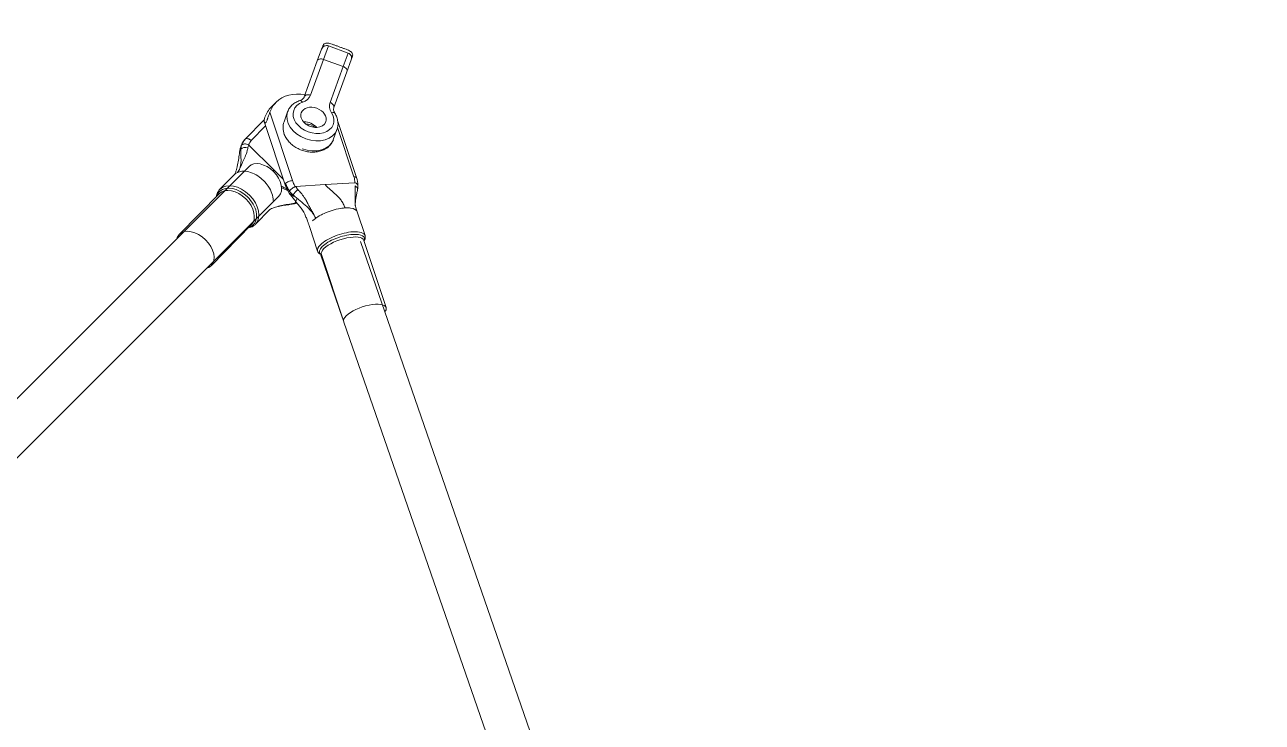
# Model space of a CAD drawing. Header units: millimetres. Extents: x -71377 to 516042, y -145869 to 441446.
# Drawn here: x 214563.3 to 215034.8, y 138547 to 138812.8 of the extents above; entities that cross this region are included whole.
import ezdxf

# ---------------------------------------------------------------- set-up
doc = ezdxf.new("R2010")
doc.units = ezdxf.units.MM
doc.header["$LTSCALE"] = 1000
doc.linetypes.add('_점선_M_', pattern=[3, 1.5, -1.5])
for name, color, linetype, lineweight in [('04', 4, 'Continuous', 5), ('09_HID', 9, '_점선_M_', 5), ('조경라인_dwg', 8, 'Continuous', 5)]:
    doc.layers.add(name, color=color, linetype=linetype, lineweight=lineweight)

# ---------------------------------------------------------------- blocks, each defined once
blk = doc.blocks.new('조경라인_dwg_A$C4b4f5580-7862184-지반층 배치도')
at = {"layer": '04'}
for p, q in [((-2433.88, -293.01), (-2428.91, -279.33)), ((-2421.39, -282.06), (-2426.37, -295.74)), ((-2446.94, -295.67), (-2448.8, -297.53)), ((-2440.72, -325.55), (-2449.35, -299.49)), ((-2442.55, -299.27), (-2443.94, -303.1)), ((-2451.46, -302.36), (-2458.76, -309.8)), ((-2456.41, -310.27), (-2450.96, -304.72)), ((-2451.41, -303.35), (-2443.55, -327.11)), ((-2425.15, -309.94), (-2423.76, -306.11)), ((-2417.31, -324.09), (-2423.52, -305.32)), ((-2416.34, -324.39), (-2423.43, -302.98)), ((-2457.27, -320.18), (-2652.66, -515.57)), ((-2462.9, -323.29), (-2468.33, -328.82)), ((-2641.35, -526.89), (-2445.95, -331.49)), ((-2468.53, -330.45), (-2483.87, -346.07)), ((-2454.77, -342.13), (-2449.34, -336.6)), ((-2413.08, -346.46), (-2416.09, -337.38)), ((-2471.74, -357.98), (-2456.4, -342.36)), ((-2434.13, -343.35), (-2431.12, -352.43)), ((-2313.48, -641.6), (-2414.81, -348.7)), ((-2405.04, -373.95), (-2413.53, -348.31)), ((-2429.93, -353.93), (-2421.61, -377.97)), ((-2429.66, -353.65), (-2421.18, -379.29)), ((-2421.09, -379.49), (-2328.6, -646.83))]:
    blk.add_line(p, q, dxfattribs=at)
at = {"layer": '04', "flags": 128}
for points in [[(-2429.6, -275.38), (-2431.25, -279.92), (-2436.23, -293.6)], [(-2427.03, -274.18), (-2428.91, -279.33), (-2421.39, -282.06), (-2419.52, -276.92), (-2427.03, -274.18)], [(-2424.95, -297.7), (-2419.97, -284.02), (-2418.32, -279.48)], [(-2444.26, -324.98), (-2447.79, -321.48), (-2457.38, -311.99)], [(-2417, -326.36), (-2428.28, -327.06), (-2439.55, -327.76)]]:
    blk.add_lwpolyline(points, dxfattribs=at)
at = {"layer": '04'}
for centre, start, end in [((-2427.72, -276.06), 69.9521, 160.0175), ((-2420.2, -278.8), 339.9858, 70.0021)]:
    blk.add_arc(centre, 2, start, end, dxfattribs=at)
for centre, major_axis, ratio, start_param, end_param in [((-2429.37, -280.6), (-1.88, 0.68), 0.67796, 5.497787, 6.283185), ((-2429.37, -280.6), (-1.88, 0.68), 0.67796, 4.712389, 5.497787), ((-2421.85, -283.34), (-1.88, 0.68), 0.67796, 3.926991, 4.712389), ((-2421.85, -283.34), (-1.88, 0.68), 0.67796, 3.141593, 3.926991), ((-2434.57, -308.05), (-12.37, 12.37), 0.754646, 5.447605, 6.2832), ((-2434.57, -308.05), (-12.37, 12.37), 0.754646, 0.000014, 0.339708), ((-2432.69, -301.42), (-7.52, 2.74), 0.735099, 5.535601, 10.172362), ((-2437.3, -296.93), (-0.63, 1.9), 0.497171, 5.272442, 6.283297), ((-2440.46, -290.61), (-6.58, 2.39), 0.735099, 2.394008, 3.141593), ((-2434.35, -294.28), (-1.88, 0.68), 0.67796, 5.497787, 6.283185), ((-2434.35, -294.28), (-1.88, 0.68), 0.67796, 4.712389, 5.497787), ((-2419.79, -298.14), (-6.58, 2.39), 0.735099, 0, 0.747584), ((-2426.83, -297.02), (-1.88, 0.68), 0.67796, 3.926991, 4.712389), ((-2426.83, -297.02), (-1.88, 0.68), 0.67796, 3.141593, 3.926991), ((-2436.43, -309.9), (-12.37, 12.37), 0.754646, 0.000014, 0.339708), ((-2433.15, -302.69), (-9.4, 3.42), 0.735099, 0.000046, 1.570796), ((-2432.69, -301.42), (-4.7, 1.71), 0.735099, 0, 3.141593), ((-2432.69, -301.42), (-4.7, 1.71), 0.735099, 3.141593, 6.283185), ((-2426.27, -300.94), (1.7, 1.05), 0.497171, 6.283073, 7.293928), ((-2434.57, -308.05), (-3.89, 3.89), 0.754646, 5.695598, 5.758671), ((-2434.57, -308.05), (-3.89, 3.89), 0.754646, 4.672555, 5.695598), ((-2435.01, -307.79), (-4.7, 1.71), 0.735099, 4.31541, 5.109367), ((-2433.15, -302.69), (-9.4, 3.42), 0.735099, 1.570796, 3.141546), ((-2457.34, -311.2), (-1.43, 1.4), 0.656117, 5.491776, 6.277174), ((-2457.34, -311.2), (-1.43, 1.4), 0.656117, 4.706378, 5.491776), ((-2434.54, -306.52), (-9.4, 3.42), 0.735099, 1.570796, 3.141546), ((-2458.8, -314.36), (-1.98, 0.31), 0.461384, 5.890309, 6.283233), ((-2458.61, -314.16), (-2, 0.06), 0.645489, 4.270168, 5.80578), ((-2451.61, -325.83), (-5.66, 5.66), 0.656132, 3.141593, 6.283185), ((-2456.12, -329.95), (-6.78, 6.66), 0.656117, 6.227116, 6.277174), ((-2456.12, -329.95), (-6.78, 6.66), 0.656117, 6.052463, 6.227116), ((-2456.12, -329.95), (-6.78, 6.66), 0.656117, 5.783246, 6.052463), ((-2456.12, -329.95), (-6.78, 6.66), 0.656117, 5.696011, 5.783246), ((-2456.12, -329.95), (-6.78, 6.66), 0.656117, 5.005266, 5.696011), ((-2456.12, -329.95), (-6.78, 6.66), 0.656117, 4.706378, 5.005266), ((-2418.24, -325.02), (1.9, 0.63), 0.36373, 0.158987, 0.944385), ((-2418.24, -325.02), (1.9, 0.63), 0.36373, 0, 0.158987), ((-2462.01, -335.94), (-6.42, 6.31), 0.656117, 6.277174, 6.618102), ((-2462.47, -336.41), (-6.07, 5.96), 0.656117, 3.141628, 6.277174), ((-2462.01, -335.94), (-6.42, 6.31), 0.656117, 4.706378, 6.277174), ((-2461.55, -335.47), (-6.78, 6.66), 0.656117, 4.706378, 6.277174), ((-2456.12, -329.95), (-6.78, 6.66), 0.656117, 4.40749, 4.706378), ((-2456.12, -329.95), (-6.78, 6.66), 0.656117, 3.716745, 4.40749), ((-2440.11, -321.8), (-9.4, 3.42), 0.735099, 1.315635, 1.537851), ((-2441.65, -326.48), (1.9, 0.63), 0.36373, 2.515182, 3.141593), ((-2441.65, -326.48), (1.9, 0.63), 0.36373, 1.729783, 2.515182), ((-2441.65, -326.48), (1.9, 0.63), 0.36373, 0.944385, 1.729783), ((-2439.36, -330), (1.34, 1.48), 0.117683, 0.877356, 2.412967), ((-2417.9, -328.66), (-1.97, 0.35), 0.682639, 3.141573, 4.296697), ((-2462.01, -335.94), (-6.42, 6.31), 0.656117, 3.135581, 4.706378), ((-2461.55, -335.47), (-6.78, 6.66), 0.656117, 3.141628, 4.706378), ((-2439.55, -330.2), (1.56, 1.25), 0.066422, 3.14169, 3.851), ((-2440.56, -332.41), (-0.34, 1.97), 0.466077, 3.141589, 3.526155), ((-2440.37, -332.21), (-0.09, 2), 0.650182, 3.610255, 3.932228), ((-2440.37, -332.21), (-0.09, 2), 0.650182, 4.228242, 4.455621), ((-2425.11, -340.37), (9.02, 2.99), 0.36373, 2.021254, 2.290471), ((-2425.11, -340.37), (9.02, 2.99), 0.36373, 1.934018, 2.021254), ((-2425.11, -340.37), (9.02, 2.99), 0.36373, 1.243273, 1.934018), ((-2425.11, -340.37), (9.02, 2.99), 0.36373, 0.944385, 1.243273), ((-2425.11, -340.37), (9.02, 2.99), 0.36373, 0.645497, 0.944385), ((-2425.11, -340.37), (9.02, 2.99), 0.36373, 6.283153, 6.928682), ((-2477.8, -352.02), (-6.07, 5.96), 0.656117, 3.141628, 6.277174), ((-2462.01, -335.94), (-6.42, 6.31), 0.656117, 2.806839, 3.135581), ((-2425.11, -340.37), (9.02, 2.99), 0.36373, 2.465123, 2.515182), ((-2425.11, -340.37), (9.02, 2.99), 0.36373, 2.290471, 2.465123), ((-2477.8, -352.02), (-6.07, 5.96), 0.656117, 0.000035, 0.338647), ((-2422.1, -349.45), (9.02, 2.99), 0.36373, 0.944385, 2.515182), ((-2421.85, -350.21), (8.54, 2.83), 0.36373, 0.944385, 2.515182), ((-2421.6, -350.98), (8.07, 2.67), 0.36373, 0, 2.515182), ((-2422.1, -349.45), (9.02, 2.99), 0.36373, 0, 0.944385), ((-2421.85, -350.21), (8.54, 2.83), 0.36373, 5.94851, 7.227571), ((-2422.1, -349.45), (9.02, 2.99), 0.36373, 2.515182, 3.141593), ((-2421.85, -350.21), (8.54, 2.83), 0.36373, 2.515182, 3.349339), ((-2421.6, -350.98), (8.07, 2.67), 0.36373, 2.515182, 3.141593), ((-2477.8, -352.02), (-6.07, 5.96), 0.656117, 2.791082, 3.135581), ((-2413.11, -376.62), (8.07, 2.67), 0.36373, 0, 2.515182), ((-2413.11, -376.62), (8.07, 2.67), 0.36373, 2.515182, 3.141593), ((-2413.11, -376.62), (8.07, 2.67), 0.36373, 5.803184, 6.283185)]:
    blk.add_ellipse(centre, major_axis=major_axis, ratio=ratio, start_param=start_param, end_param=end_param, dxfattribs=at)
for points, knots in [([(-2417.92, -278.38), (-2417.83, -278.13), (-2417.78, -277.88), (-2417.78, -277.43), (-2417.83, -277.22), (-2418.11, -276.64), (-2418.46, -276.33), (-2419.19, -275.92), (-2419.46, -275.79), (-2420.06, -275.55), (-2420.71, -275.31), (-2421.42, -275.06), (-2422.16, -274.81), (-2422.53, -274.68), (-2423.28, -274.41), (-2423.84, -274.19), (-2424.56, -273.92), (-2425.25, -273.66), (-2425.74, -273.48), (-2426.35, -273.29), (-2426.93, -273.13), (-2427.44, -273.08), (-2427.91, -273.11), (-2428.34, -273.2), (-2428.69, -273.46), (-2428.98, -273.81), (-2429.1, -274.02), (-2429.2, -274.28)], [0, 0, 0, 0, 0.0625, 0.0625, 0.125, 0.125, 0.25, 0.25, 0.3125, 0.3125, 0.375, 0.4375, 0.4375, 0.5, 0.5, 0.5625, 0.59375, 0.625, 0.6875, 0.6875, 0.75, 0.8125, 0.8125, 0.875, 0.9375, 0.9375, 1, 1, 1, 1]), ([(-2429.2, -274.28), (-2429.24, -274.4), (-2429.3, -274.57), (-2429.45, -274.96), (-2429.52, -275.18), (-2429.6, -275.38)], [0, 0, 0, 0, 0.5, 0.5, 1, 1, 1, 1]), ([(-2428.54, -274.24), (-2428.65, -274.17), (-2428.86, -274.05), (-2429.09, -274.09), (-2429.17, -274.21), (-2429.2, -274.28)], [0, 0, 0, 0, 0.375, 0.75, 1, 1, 1, 1]), ([(-2417.92, -278.38), (-2417.89, -278.29), (-2417.89, -278.12), (-2418.11, -277.98), (-2418.31, -277.94), (-2418.4, -277.93)], [0, 0, 0, 0, 0.375, 0.75, 1, 1, 1, 1]), ([(-2418.32, -279.48), (-2418.25, -279.28), (-2418.17, -279.07), (-2418.03, -278.68), (-2417.96, -278.5), (-2417.92, -278.38)], [0, 0, 0, 0, 0.5, 0.5, 1, 1, 1, 1]), ([(-2437.93, -295.03), (-2438.47, -295.21), (-2439.5, -295.67), (-2440.61, -296.47), (-2441.36, -297.23), (-2442.01, -298.07), (-2442.37, -298.78), (-2442.55, -299.27)], [0, 0, 0, 0, 0.25, 0.5, 0.625, 0.75, 1, 1, 1, 1]), ([(-2436.23, -293.6), (-2436.28, -293.75), (-2436.36, -293.89), (-2436.54, -294.15), (-2436.77, -294.41), (-2437.26, -294.76), (-2437.69, -294.95), (-2437.93, -295.03)], [0, 0, 0, 0, 0.25, 0.25, 0.5, 0.75, 1, 1, 1, 1]), ([(-2451.21, -301.35), (-2451.34, -301.72), (-2451.48, -302.3), (-2451.49, -302.89), (-2451.46, -303.17), (-2451.43, -303.3), (-2451.41, -303.35)], [0, 0, 0, 0, 0.5, 0.75, 0.875, 1, 1, 1, 1]), ([(-2424.57, -299.89), (-2424.73, -299.63), (-2424.86, -299.36), (-2424.98, -298.96), (-2425.06, -298.62), (-2425.07, -298.15), (-2425, -297.85), (-2424.95, -297.7)], [0, 0, 0, 0, 0.3125, 0.3125, 0.5, 0.75, 1, 1, 1, 1]), ([(-2423.76, -306.11), (-2423.62, -305.74), (-2423.52, -305.36), (-2423.35, -304.32), (-2423.34, -303.65), (-2423.51, -302.45), (-2423.78, -301.39), (-2424.27, -300.38), (-2424.57, -299.89)], [0, 0, 0, 0, 0.1875, 0.1875, 0.5, 0.5, 0.75, 1, 1, 1, 1]), ([(-2451.41, -303.35), (-2451.36, -303.5), (-2451.24, -303.69), (-2451.04, -303.63), (-2450.95, -303.54)], [0, 0, 0, 0, 0.625, 1, 1, 1, 1]), ([(-2450.16, -301.79), (-2450.18, -301.87), (-2450.24, -302.04), (-2450.35, -302.35), (-2450.51, -302.77), (-2450.72, -303.23), (-2450.87, -303.46), (-2450.95, -303.54)], [0, 0, 0, 0, 0.125, 0.25, 0.5, 0.75, 1, 1, 1, 1]), ([(-2443.94, -303.1), (-2444.22, -303.86), (-2444.35, -304.66), (-2444.3, -306.31), (-2444.01, -307.68), (-2443.09, -309.48), (-2441.99, -310.89), (-2440.61, -312.14), (-2439.02, -313.17), (-2437.26, -313.97), (-2435.41, -314.49), (-2433.52, -314.72), (-2431.67, -314.65), (-2429.91, -314.28), (-2428.84, -313.83), (-2427.85, -313.29), (-2426.93, -312.64), (-2426.2, -311.82), (-2425.58, -310.93), (-2425.33, -310.44), (-2425.15, -309.94)], [0, 0, 0, 0, 0.09375, 0.09375, 0.1875, 0.25, 0.3125, 0.375, 0.4375, 0.5, 0.5625, 0.625, 0.6875, 0.75, 0.8125, 0.8125, 0.875, 0.9375, 0.9375, 1, 1, 1, 1]), ([(-2458.76, -309.79), (-2459.24, -310.28), (-2459.63, -310.86), (-2460.21, -312.15), (-2460.4, -312.86), (-2460.47, -313.62)], [0, 0, 0, 0, 0.5, 0.5, 1, 1, 1, 1]), ([(-2460.3, -312.27), (-2460.13, -311.8), (-2459.92, -311.36), (-2459.41, -310.53), (-2459.1, -310.14), (-2458.76, -309.8)], [0, 0, 0, 0, 0.5, 0.5, 1, 1, 1, 1]), ([(-2462.82, -323.2), (-2462.73, -323.04), (-2462.63, -322.88), (-2462.47, -322.56), (-2462.34, -322.24), (-2462.18, -321.73), (-2462.02, -321.22), (-2461.86, -320.68), (-2461.68, -319.93), (-2461.58, -319.33), (-2461.37, -318.12), (-2461.12, -316.49), (-2460.89, -314.86), (-2460.78, -314.05)], [0, 0, 0, 0, 0.0625, 0.0625, 0.125, 0.1875, 0.25, 0.3125, 0.375, 0.5, 0.5, 0.75, 1, 1, 1, 1]), ([(-2461.72, -322.45), (-2461.51, -322.22), (-2461.12, -321.69), (-2460.62, -320.73), (-2460.19, -319.66), (-2459.74, -318.56), (-2459.41, -317.85), (-2459.08, -317.16), (-2458.75, -316.47), (-2458.31, -315.4), (-2457.98, -314.25), (-2457.8, -313.43), (-2457.72, -313.02)], [0, 0, 0, 0, 0.125, 0.25, 0.375, 0.46875, 0.5625, 0.5625, 0.65625, 0.75, 0.875, 1, 1, 1, 1]), ([(-2460.36, -313.51), (-2460.38, -313.97), (-2460.38, -314.87), (-2460.34, -316.62), (-2460.29, -318.25), (-2460.46, -319.75), (-2460.82, -321.13), (-2461.3, -321.98), (-2461.72, -322.45)], [0, 0, 0, 0, 0.125, 0.25, 0.5, 0.625, 0.75, 1, 1, 1, 1]), ([(-2460.12, -312), (-2460.15, -312.03), (-2460.22, -312.1), (-2460.27, -312.19), (-2460.29, -312.25)], [0, 0, 0, 0, 0.375, 1, 1, 1, 1]), ([(-2460.11, -311.99), (-2460.08, -311.96), (-2460.01, -311.9), (-2459.86, -311.78), (-2459.53, -311.62), (-2459.18, -311.56), (-2458.69, -311.55), (-2458.43, -311.58), (-2457.92, -311.71), (-2457.68, -311.81), (-2457.46, -311.93)], [0, 0, 0, 0, 0.0625, 0.125, 0.25, 0.5, 0.5, 0.75, 0.75, 1, 1, 1, 1]), ([(-2468.33, -328.82), (-2468.69, -329.19), (-2468.99, -329.62), (-2469.45, -330.57), (-2469.61, -331.09), (-2469.69, -331.63)], [0, 0, 0, 0, 0.5, 0.5, 1, 1, 1, 1]), ([(-2443.32, -326.58), (-2443.06, -327.39), (-2442.69, -328.19), (-2441.76, -329.72), (-2441.21, -330.44), (-2440.58, -331.11)], [0, 0, 0, 0, 0.5, 0.5, 1, 1, 1, 1]), ([(-2443.32, -326.58), (-2443.16, -327.09), (-2442.95, -327.59), (-2442.46, -328.57), (-2442.18, -329.05), (-2441.86, -329.52)], [0, 0, 0, 0, 0.5, 0.5, 1, 1, 1, 1]), ([(-2443.32, -326.58), (-2443.16, -327.08), (-2442.95, -327.59), (-2442.46, -328.57), (-2442.18, -329.05), (-2441.86, -329.51)], [0, 0, 0, 0, 0.5, 0.5, 1, 1, 1, 1]), ([(-2441.86, -329.52), (-2441.89, -329.54), (-2441.95, -329.58), (-2442.04, -329.67), (-2442.17, -329.79), (-2442.2, -329.85), (-2442.19, -329.87)], [0, 0, 0, 0, 0.125, 0.25, 0.5, 1, 1, 1, 1]), ([(-2441.86, -329.51), (-2441.83, -329.48), (-2441.77, -329.4), (-2441.63, -329.26), (-2441.35, -328.98), (-2441.06, -328.73), (-2440.65, -328.41), (-2440.43, -328.26), (-2440.01, -327.99), (-2439.81, -327.87), (-2439.63, -327.78)], [0, 0, 0, 0, 0.0625, 0.125, 0.25, 0.5, 0.5, 0.75, 0.75, 1, 1, 1, 1]), ([(-2431.87, -339.87), (-2432.04, -339.48), (-2432.42, -338.71), (-2433.1, -337.5), (-2433.74, -336.42), (-2434.28, -335.47), (-2434.82, -334.45), (-2435.43, -333.21), (-2435.97, -332.3), (-2436.63, -331.32), (-2437.43, -330.3), (-2438.27, -329.35), (-2438.64, -328.93)], [0, 0, 0, 0, 0.125, 0.25, 0.375, 0.4375, 0.5, 0.625, 0.71875, 0.71875, 0.875, 1, 1, 1, 1]), ([(-2420.7, -335.96), (-2420.89, -335.38), (-2421.23, -334.58), (-2421.76, -333.63), (-2422.34, -332.76), (-2423.12, -331.83), (-2425.15, -329.85), (-2427.02, -328.54), (-2428.28, -327.06)], [0, 0, 0, 0, 0.125, 0.1875, 0.25, 0.375, 0.5, 1, 1, 1, 1]), ([(-2415.84, -327.32), (-2415.86, -327.12), (-2416.02, -326.82), (-2416.47, -326.52), (-2416.76, -326.41), (-2416.91, -326.36)], [0, 0, 0, 0, 0.5, 0.75, 1, 1, 1, 1]), ([(-2416.84, -334.59), (-2416.82, -334.3), (-2416.79, -333.7), (-2416.76, -332.73), (-2416.79, -331.59), (-2416.83, -330.84), (-2416.87, -329.97), (-2416.9, -329), (-2416.89, -328.09), (-2416.89, -327.57)], [0, 0, 0, 0, 0.125, 0.25, 0.375, 0.5625, 0.5625, 0.75, 1, 1, 1, 1]), ([(-2415.93, -329.01), (-2416.02, -329.51), (-2416.12, -329.98), (-2416.26, -330.68), (-2416.31, -330.91), (-2416.39, -331.36), (-2416.44, -331.59), (-2416.56, -332.26), (-2416.63, -332.71), (-2416.71, -333.29), (-2416.74, -333.52), (-2416.8, -333.99), (-2416.83, -334.35), (-2416.84, -334.59)], [0, 0, 0, 0, 0.25, 0.25, 0.375, 0.375, 0.5, 0.5, 0.75, 0.75, 0.8125, 0.875, 1, 1, 1, 1]), ([(-2439.91, -334.18), (-2440.74, -334.32), (-2442.02, -334.51), (-2443.7, -334.79), (-2444.93, -335.04), (-2446.11, -335.31), (-2447.58, -335.72), (-2448.54, -336.1), (-2449.1, -336.41)], [0, 0, 0, 0, 0.25, 0.375, 0.5, 0.625, 0.75, 1, 1, 1, 1]), ([(-2449.1, -336.41), (-2448.82, -336.26), (-2448.22, -335.99), (-2447.21, -335.65), (-2446.11, -335.38), (-2444.95, -335.14), (-2444.17, -335), (-2443.58, -334.9), (-2443.19, -334.84), (-2442.79, -334.78), (-2442.48, -334.73), (-2442.29, -334.7), (-2441.9, -334.64), (-2441.41, -334.57), (-2441.02, -334.51), (-2440.62, -334.45), (-2440.42, -334.41), (-2440.23, -334.38)], [0, 0, 0, 0, 0.125, 0.25, 0.375, 0.5, 0.625, 0.625, 0.6875, 0.75, 0.75, 0.78125, 0.8125, 0.875, 0.9375, 0.9375, 1, 1, 1, 1]), ([(-2437.19, -336.4), (-2437.5, -335.97), (-2437.98, -335.35), (-2438.47, -334.72), (-2438.8, -334.31), (-2439.06, -333.98), (-2439.33, -333.64), (-2439.5, -333.44), (-2439.72, -333.16), (-2439.95, -332.88), (-2440.28, -332.47), (-2440.45, -332.27), (-2440.78, -331.86), (-2440.95, -331.65), (-2441.11, -331.45)], [0, 0, 0, 0, 0.25, 0.375, 0.375, 0.5, 0.578125, 0.578125, 0.625, 0.75, 0.75, 0.875, 0.875, 1, 1, 1, 1]), ([(-2440.47, -331), (-2439.6, -331.79), (-2437.8, -333.29), (-2435.62, -335.03), (-2434.14, -336.48), (-2432.88, -337.96), (-2432.21, -339.1), (-2431.87, -339.87)], [0, 0, 0, 0, 0.25, 0.5, 0.625, 0.75, 1, 1, 1, 1]), ([(-2416.84, -334.59), (-2416.84, -334.59), (-2416.84, -334.6), (-2416.84, -334.65), (-2416.83, -334.76), (-2416.8, -334.9), (-2416.76, -335.09), (-2416.7, -335.36), (-2416.59, -335.76), (-2416.47, -336.16), (-2416.34, -336.6), (-2416.18, -337.11), (-2416.09, -337.38)], [0, 0, 0, 0, 0.125, 0.25, 0.375, 0.46875, 0.46875, 0.625, 0.75, 0.75, 0.875, 1, 1, 1, 1]), ([(-2434.13, -343.35), (-2434.19, -343.15), (-2434.28, -342.9), (-2434.43, -342.47), (-2434.47, -342.35), (-2434.57, -342.07), (-2434.68, -341.76), (-2434.86, -341.28), (-2434.97, -340.97), (-2435.19, -340.35), (-2435.37, -339.88), (-2435.76, -338.94), (-2436.1, -338.17), (-2436.5, -337.45), (-2436.83, -336.9), (-2437.01, -336.63), (-2437.18, -336.41)], [0, 0, 0, 0, 0.140625, 0.140625, 0.1875, 0.1875, 0.25, 0.3125, 0.375, 0.375, 0.5625, 0.5625, 0.75, 0.875, 0.875, 1, 1, 1, 1]), ([(-2457.56, -343.54), (-2456.88, -343.43), (-2456.25, -343.2), (-2455.35, -342.65), (-2455.04, -342.41), (-2454.77, -342.13)], [0, 0, 0, 0, 0.625, 0.625, 1, 1, 1, 1]), ([(-2413.42, -348.62), (-2413.32, -348.45), (-2413.23, -348.27), (-2413.1, -347.93), (-2413.02, -347.66), (-2412.97, -347.28), (-2412.97, -346.91), (-2413.03, -346.64), (-2413.08, -346.46)], [0, 0, 0, 0, 0.25, 0.25, 0.5, 0.625, 0.75, 1, 1, 1, 1]), ([(-2431.12, -352.43), (-2431.05, -352.64), (-2430.95, -352.84), (-2430.6, -353.32), (-2430.32, -353.56), (-2429.98, -353.76)], [0, 0, 0, 0, 0.375, 0.375, 1, 1, 1, 1])]:
    blk.add_open_spline(points, degree=3, knots=knots, dxfattribs=at)
for points in [[(-2449.35, -299.49), (-2449.46, -299.81), (-2449.73, -300.55), (-2450.01, -301.38), (-2450.16, -301.79)], [(-2424.88, -299.27), (-2424.69, -299.57), (-2424.52, -299.88), (-2424.38, -300.19)], [(-2424.38, -300.19), (-2424.36, -300.23), (-2424.34, -300.28), (-2424.32, -300.33)], [(-2458.76, -309.79), (-2459.06, -310.1), (-2459.59, -310.78), (-2459.97, -311.58), (-2460.12, -312)], [(-2458.76, -309.79), (-2459.06, -310.1), (-2459.59, -310.78), (-2459.97, -311.57), (-2460.11, -311.99)], [(-2457.45, -311.92), (-2457.33, -311.6), (-2457.04, -311.01), (-2456.63, -310.5), (-2456.41, -310.27)], [(-2460.78, -314.05), (-2460.68, -313.43), (-2460.52, -312.82), (-2460.29, -312.25)], [(-2460.12, -312), (-2460.33, -312.55), (-2460.49, -313.12), (-2460.57, -313.72)], [(-2460.47, -313.62), (-2460.43, -313.58), (-2460.4, -313.55), (-2460.36, -313.51)], [(-2460.11, -311.99), (-2460.18, -312.23), (-2460.3, -312.72), (-2460.35, -313.25), (-2460.36, -313.51)], [(-2457.72, -313.02), (-2457.64, -312.66), (-2457.52, -312.31), (-2457.38, -311.99)], [(-2457.38, -311.99), (-2457.4, -311.97), (-2457.43, -311.95), (-2457.46, -311.93)], [(-2462.9, -323.29), (-2462.86, -323.25), (-2462.79, -323.16), (-2462.74, -323.08), (-2462.73, -323.06)], [(-2462.73, -323.06), (-2462.71, -323.03), (-2462.7, -323.01), (-2462.69, -322.99)], [(-2448.17, -321.87), (-2448.06, -321.75), (-2447.93, -321.62), (-2447.79, -321.48)], [(-2416.91, -326.35), (-2416.92, -325.98), (-2416.99, -325.23), (-2417.19, -324.47), (-2417.31, -324.09)], [(-2416.34, -324.39), (-2416.02, -325.37), (-2415.84, -326.38), (-2415.84, -327.36)], [(-2444.85, -328.25), (-2444.49, -328.46), (-2443.74, -328.85), (-2442.95, -329.16), (-2442.55, -329.3)], [(-2442.18, -329.88), (-2442.77, -329), (-2443.23, -328.07), (-2443.55, -327.11)], [(-2441.11, -331.45), (-2441.51, -330.95), (-2441.87, -330.43), (-2442.19, -329.87)], [(-2441.86, -329.51), (-2441.65, -329.77), (-2441.21, -330.28), (-2440.73, -330.77), (-2440.47, -331)], [(-2441.86, -329.52), (-2441.69, -329.81), (-2441.32, -330.4), (-2440.9, -330.95), (-2440.68, -331.21)], [(-2439.64, -327.77), (-2439.87, -327.41), (-2440.29, -326.69), (-2440.6, -325.93), (-2440.72, -325.55)], [(-2439.55, -327.76), (-2439.58, -327.76), (-2439.61, -327.77), (-2439.63, -327.78)], [(-2438.64, -328.93), (-2438.96, -328.56), (-2439.27, -328.16), (-2439.55, -327.76)], [(-2417, -326.36), (-2416.97, -326.35), (-2416.94, -326.36), (-2416.91, -326.36)], [(-2415.84, -327.32), (-2415.82, -327.6), (-2415.82, -328.18), (-2415.88, -328.74), (-2415.93, -329.01)], [(-2440.58, -331.11), (-2440.55, -331.07), (-2440.51, -331.04), (-2440.47, -331)], [(-2440.28, -331.57), (-2440.38, -331.42), (-2440.48, -331.26), (-2440.58, -331.11)], [(-2440.23, -334.38), (-2439.8, -334.31), (-2439.38, -334.2), (-2438.98, -334.07)], [(-2439.05, -333.99), (-2439.33, -334.07), (-2439.62, -334.13), (-2439.91, -334.18)], [(-2439.8, -334.07), (-2439.83, -334.11), (-2439.87, -334.14), (-2439.91, -334.18)], [(-2439.08, -333.96), (-2439.32, -334.01), (-2439.56, -334.05), (-2439.8, -334.07)], [(-2439.11, -333.91), (-2439.3, -333.94), (-2439.5, -333.96), (-2439.7, -333.97)], [(-2449.34, -336.59), (-2449.3, -336.55), (-2449.21, -336.48), (-2449.13, -336.43), (-2449.11, -336.42)], [(-2437.04, -336.59), (-2437.09, -336.53), (-2437.14, -336.46), (-2437.19, -336.4)]]:
    blk.add_open_spline(points, degree=3, dxfattribs=at)
blk = doc.blocks.new('조경라인_dwg-6847807-지반층 배치도')
at = {"layer": '09_HID'}
for centre, radius, start, end in [((221340.65, 140134.99), 8759.19, 158.554079, 234.700412), ((216693.93, 131441.29), 9099.14, 51.932293, 151.84447)]:
    blk.add_arc(centre, radius, start, end, dxfattribs=at)
blk.add_blockref('조경라인_dwg_A$C4b4f5580-7862184-지반층 배치도', (217106.05, 139078.91))

msp = doc.modelspace()

# ---------------------------------------------------------------- block references
at = {"layer": '조경라인_dwg', "rotation": 8.537736462515947e-07}
msp.add_blockref('조경라인_dwg-6847807-지반층 배치도', (0, 0), dxfattribs=at)

doc.saveas('drawing.dxf')
